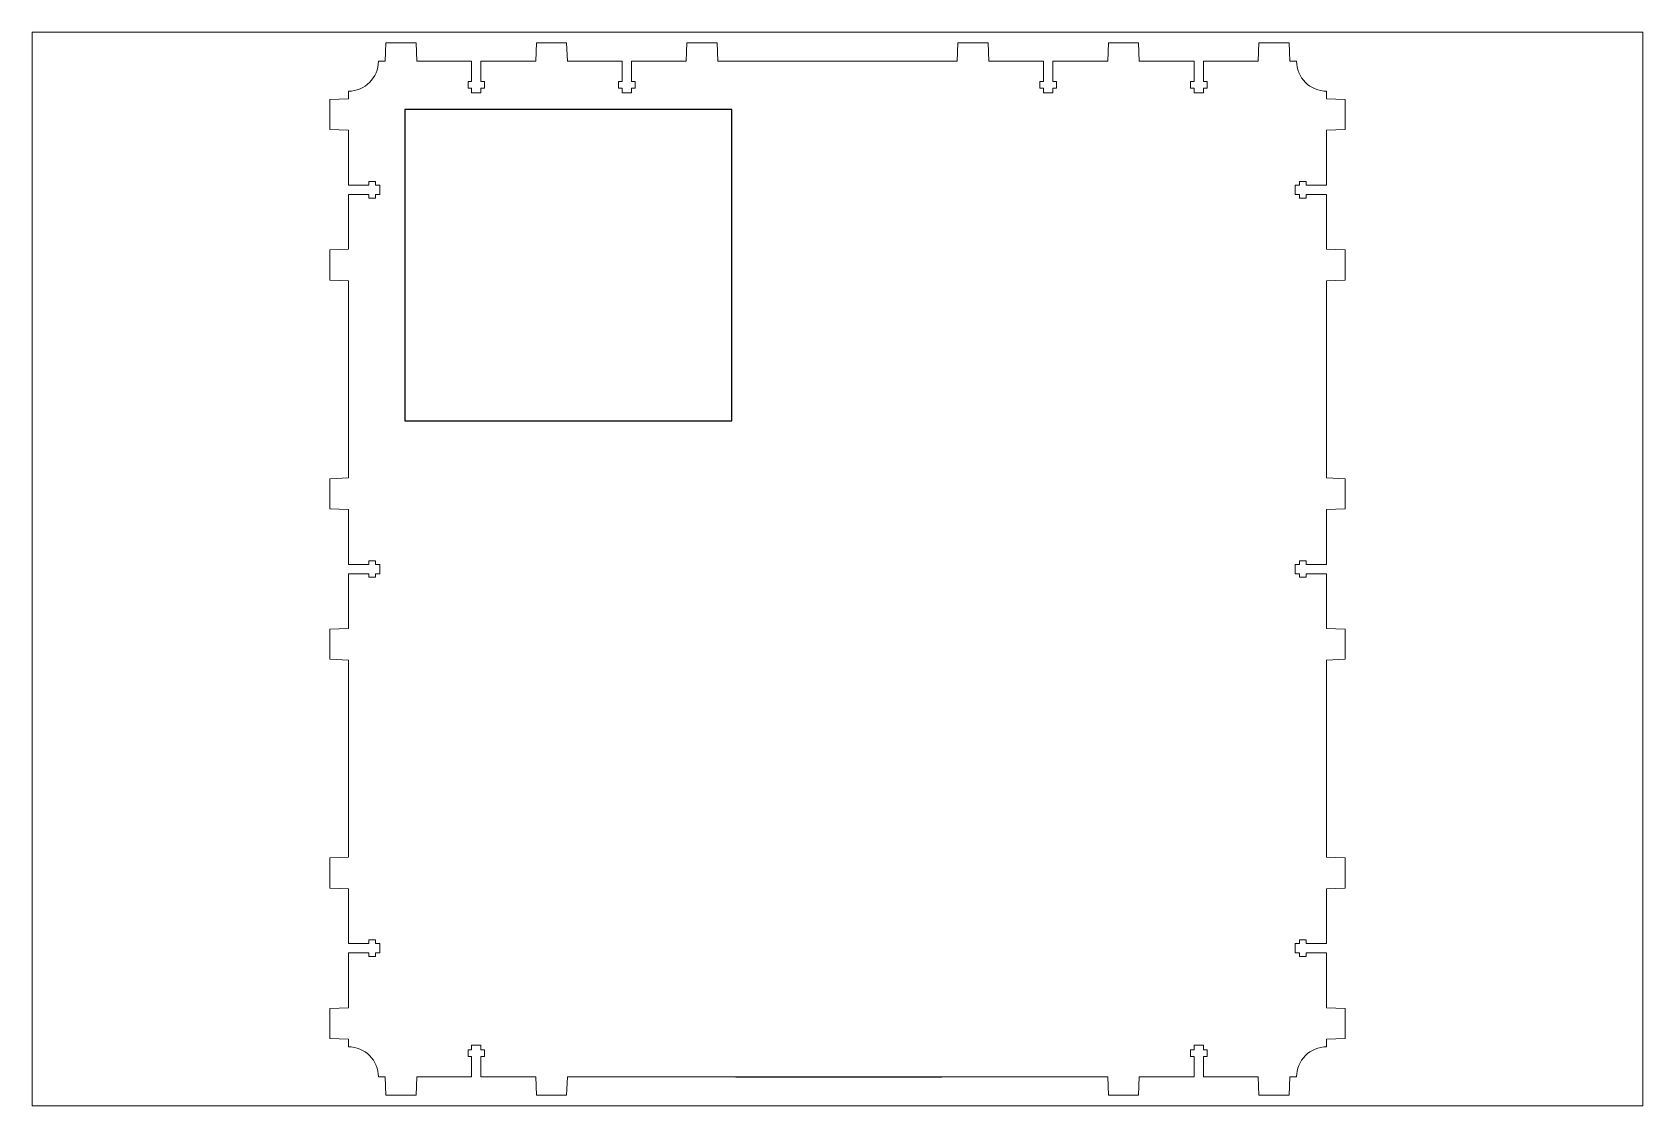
# Paper-space layout 'Layout1' of a CAD drawing. Header units: millimetres. Extents: x 1.05 to 9.45, y 0.7 to 6.3.
# The model-space entities are those that its viewports show. They can reach past a viewport. Long polylines and large blocks are cut down to what shows.
import ezdxf

# ---------------------------------------------------------------- set-up
doc = ezdxf.new("R2010")
doc.units = ezdxf.units.MM
doc.header["$MEASUREMENT"] = 0

msp = doc.modelspace()

# ---------------------------------------------------------------- linework, layer by layer
msp.add_line((-112.55, -98), (-44.19, -98))
msp.add_lwpolyline([(-222.49, 223.39), (-222.49, 119.98), (-113.95, 119.98), (-113.95, 223.39)], close=True)
at = {"lineweight": 15}
for points in [[(-228.8, 245.6), (-228.8, 245.6), (-229.05, 239.5), (-229.05, 239.5)], [(-218.8, 245.6), (-218.8, 245.6), (-228.8, 245.6), (-228.8, 245.6)], [(-218.55, 239.5), (-218.55, 239.5), (-218.8, 245.6), (-218.8, 245.6)], [(-178.8, 245.6), (-178.8, 245.6), (-179.05, 239.5), (-179.05, 239.5)], [(-168.8, 245.6), (-168.8, 245.6), (-178.8, 245.6), (-178.8, 245.6)], [(-168.55, 239.5), (-168.55, 239.5), (-168.8, 245.6), (-168.8, 245.6)], [(-128.8, 245.6), (-128.8, 245.6), (-129.05, 239.5), (-129.05, 239.5)], [(-118.8, 245.6), (-118.8, 245.6), (-128.8, 245.6), (-128.8, 245.6)], [(-118.55, 239.5), (-118.55, 239.5), (-118.8, 245.6), (-118.8, 245.6)], [(-38.8, 245.6), (-38.8, 245.6), (-39.05, 239.5), (-39.05, 239.5)], [(-28.8, 245.6), (-28.8, 245.6), (-38.8, 245.6), (-38.8, 245.6)], [(-28.55, 239.5), (-28.55, 239.5), (-28.8, 245.6), (-28.8, 245.6)], [(11.2, 245.6), (11.2, 245.6), (10.95, 239.5), (10.95, 239.5)], [(21.2, 245.6), (21.2, 245.6), (11.2, 245.6), (11.2, 245.6)], [(21.45, 239.5), (21.45, 239.5), (21.2, 245.6), (21.2, 245.6)], [(61.2, 245.6), (61.2, 245.6), (60.95, 239.5), (60.95, 239.5)], [(71.2, 245.6), (71.2, 245.6), (61.2, 245.6), (61.2, 245.6)], [(71.45, 239.5), (71.45, 239.5), (71.2, 245.6), (71.2, 245.6)], [(-241.3, 229.5), (-235.78, 229.5), (-231.3, 233.98), (-231.3, 239.5)], [(-229.05, 239.5), (-229.05, 239.5), (-231.3, 239.5), (-231.3, 239.5)], [(-200.35, 239.5), (-200.35, 239.5), (-218.55, 239.5), (-218.55, 239.5)], [(-200.35, 232.7), (-200.35, 232.7), (-200.35, 239.5), (-200.35, 239.5)], [(-179.05, 239.5), (-179.05, 239.5), (-197.25, 239.5), (-197.25, 239.5)], [(-197.25, 239.5), (-197.25, 239.5), (-197.25, 232.7), (-197.25, 232.7)], [(-150.35, 239.5), (-150.35, 239.5), (-168.55, 239.5), (-168.55, 239.5)], [(-150.35, 232.7), (-150.35, 232.7), (-150.35, 239.5), (-150.35, 239.5)], [(-129.05, 239.5), (-129.05, 239.5), (-147.25, 239.5), (-147.25, 239.5)], [(-147.25, 239.5), (-147.25, 239.5), (-147.25, 232.7), (-147.25, 232.7)], [(-39.05, 239.5), (-39.05, 239.5), (-118.55, 239.5), (-118.55, 239.5)], [(-10.35, 239.5), (-10.35, 239.5), (-28.55, 239.5), (-28.55, 239.5)], [(-10.35, 232.7), (-10.35, 232.7), (-10.35, 239.5), (-10.35, 239.5)], [(10.95, 239.5), (10.95, 239.5), (-7.25, 239.5), (-7.25, 239.5)], [(-7.25, 239.5), (-7.25, 239.5), (-7.25, 232.7), (-7.25, 232.7)], [(39.65, 239.5), (39.65, 239.5), (21.45, 239.5), (21.45, 239.5)], [(39.65, 232.7), (39.65, 232.7), (39.65, 239.5), (39.65, 239.5)], [(60.95, 239.5), (60.95, 239.5), (42.75, 239.5), (42.75, 239.5)], [(42.75, 239.5), (42.75, 239.5), (42.75, 232.7), (42.75, 232.7)], [(73.7, 239.5), (73.7, 239.5), (71.45, 239.5), (71.45, 239.5)], [(-201.55, 230.5), (-201.55, 230.5), (-201.55, 232.7), (-201.55, 232.7)], [(-200.35, 232.7), (-200.35, 232.7), (-201.55, 232.7), (-201.55, 232.7)], [(-200.35, 230.5), (-200.35, 230.5), (-201.55, 230.5), (-201.55, 230.5)], [(-200.35, 229), (-200.35, 229), (-200.35, 230.5), (-200.35, 230.5)], [(-197.25, 232.7), (-197.25, 232.7), (-196.05, 232.7), (-196.05, 232.7)], [(-197.25, 230.5), (-197.25, 230.5), (-196.05, 230.5), (-196.05, 230.5)], [(-197.25, 229), (-197.25, 229), (-197.25, 230.5), (-197.25, 230.5)], [(-196.05, 232.7), (-196.05, 232.7), (-196.05, 230.5), (-196.05, 230.5)], [(-151.55, 230.5), (-151.55, 230.5), (-151.55, 232.7), (-151.55, 232.7)], [(-150.35, 232.7), (-150.35, 232.7), (-151.55, 232.7), (-151.55, 232.7)], [(-150.35, 230.5), (-150.35, 230.5), (-151.55, 230.5), (-151.55, 230.5)], [(-150.35, 229), (-150.35, 229), (-150.35, 230.5), (-150.35, 230.5)], [(-147.25, 232.7), (-147.25, 232.7), (-146.05, 232.7), (-146.05, 232.7)], [(-147.25, 230.5), (-147.25, 230.5), (-146.05, 230.5), (-146.05, 230.5)], [(-147.25, 229), (-147.25, 229), (-147.25, 230.5), (-147.25, 230.5)], [(-146.05, 232.7), (-146.05, 232.7), (-146.05, 230.5), (-146.05, 230.5)], [(-11.55, 230.5), (-11.55, 230.5), (-11.55, 232.7), (-11.55, 232.7)], [(-10.35, 232.7), (-10.35, 232.7), (-11.55, 232.7), (-11.55, 232.7)], [(-10.35, 230.5), (-10.35, 230.5), (-11.55, 230.5), (-11.55, 230.5)], [(-10.35, 229), (-10.35, 229), (-10.35, 230.5), (-10.35, 230.5)], [(-7.25, 232.7), (-7.25, 232.7), (-6.05, 232.7), (-6.05, 232.7)], [(-7.25, 230.5), (-7.25, 230.5), (-6.05, 230.5), (-6.05, 230.5)], [(-7.25, 229), (-7.25, 229), (-7.25, 230.5), (-7.25, 230.5)], [(-6.05, 232.7), (-6.05, 232.7), (-6.05, 230.5), (-6.05, 230.5)], [(38.45, 230.5), (38.45, 230.5), (38.45, 232.7), (38.45, 232.7)], [(39.65, 232.7), (39.65, 232.7), (38.45, 232.7), (38.45, 232.7)], [(39.65, 230.5), (39.65, 230.5), (38.45, 230.5), (38.45, 230.5)], [(39.65, 229), (39.65, 229), (39.65, 230.5), (39.65, 230.5)], [(42.75, 232.7), (42.75, 232.7), (43.95, 232.7), (43.95, 232.7)], [(42.75, 230.5), (42.75, 230.5), (43.95, 230.5), (43.95, 230.5)], [(42.75, 229), (42.75, 229), (42.75, 230.5), (42.75, 230.5)], [(43.95, 232.7), (43.95, 232.7), (43.95, 230.5), (43.95, 230.5)], [(-241.3, 227), (-241.3, 227), (-247.4, 226.75), (-247.4, 226.75)], [(-247.4, 226.75), (-247.4, 226.75), (-247.4, 216.75), (-247.4, 216.75)], [(-241.3, 229.5), (-241.3, 229.5), (-241.3, 227), (-241.3, 227)], [(-197.25, 229), (-197.25, 229), (-200.35, 229), (-200.35, 229)], [(-147.25, 229), (-147.25, 229), (-150.35, 229), (-150.35, 229)], [(-7.25, 229), (-7.25, 229), (-10.35, 229), (-10.35, 229)], [(42.75, 229), (42.75, 229), (39.65, 229), (39.65, 229)], [(83.7, 227), (83.7, 227), (83.7, 229.5), (83.7, 229.5)], [(89.8, 226.75), (89.8, 226.75), (83.7, 227), (83.7, 227)], [(89.8, 216.75), (89.8, 216.75), (89.8, 226.75), (89.8, 226.75)], [(-247.4, 216.75), (-247.4, 216.75), (-241.3, 216.5), (-241.3, 216.5)], [(-241.3, 216.5), (-241.3, 216.5), (-241.3, 198.3), (-241.3, 198.3)], [(83.7, 216.5), (83.7, 216.5), (89.8, 216.75), (89.8, 216.75)], [(83.7, 198.3), (83.7, 198.3), (83.7, 216.5), (83.7, 216.5)], [(-241.3, 198.3), (-241.3, 198.3), (-234.5, 198.3), (-234.5, 198.3)], [(-234.5, 198.3), (-234.5, 198.3), (-234.5, 199.5), (-234.5, 199.5)], [(-234.5, 199.5), (-234.5, 199.5), (-232.3, 199.5), (-232.3, 199.5)], [(-232.3, 198.3), (-232.3, 198.3), (-232.3, 199.5), (-232.3, 199.5)], [(-230.8, 198.3), (-230.8, 198.3), (-232.3, 198.3), (-232.3, 198.3)], [(-230.8, 198.3), (-230.8, 198.3), (-230.8, 195.2), (-230.8, 195.2)], [(73.2, 195.2), (73.2, 195.2), (73.2, 198.3), (73.2, 198.3)], [(73.2, 198.3), (73.2, 198.3), (74.7, 198.3), (74.7, 198.3)], [(74.7, 198.3), (74.7, 198.3), (74.7, 199.5), (74.7, 199.5)], [(74.7, 199.5), (74.7, 199.5), (76.9, 199.5), (76.9, 199.5)], [(76.9, 198.3), (76.9, 198.3), (76.9, 199.5), (76.9, 199.5)], [(76.9, 198.3), (76.9, 198.3), (83.7, 198.3), (83.7, 198.3)], [(-234.5, 195.2), (-234.5, 195.2), (-241.3, 195.2), (-241.3, 195.2)], [(-241.3, 195.2), (-241.3, 195.2), (-241.3, 177), (-241.3, 177)], [(-234.5, 195.2), (-234.5, 195.2), (-234.5, 194), (-234.5, 194)], [(-232.3, 194), (-232.3, 194), (-234.5, 194), (-234.5, 194)], [(-230.8, 195.2), (-230.8, 195.2), (-232.3, 195.2), (-232.3, 195.2)], [(-232.3, 195.2), (-232.3, 195.2), (-232.3, 194), (-232.3, 194)], [(73.2, 195.2), (73.2, 195.2), (74.7, 195.2), (74.7, 195.2)], [(74.7, 195.2), (74.7, 195.2), (74.7, 194), (74.7, 194)], [(76.9, 194), (76.9, 194), (74.7, 194), (74.7, 194)], [(83.7, 195.2), (83.7, 195.2), (76.9, 195.2), (76.9, 195.2)], [(76.9, 195.2), (76.9, 195.2), (76.9, 194), (76.9, 194)], [(83.7, 177), (83.7, 177), (83.7, 195.2), (83.7, 195.2)], [(-241.3, 177), (-241.3, 177), (-247.4, 176.75), (-247.4, 176.75)], [(-247.4, 176.75), (-247.4, 176.75), (-247.4, 166.75), (-247.4, 166.75)], [(89.8, 176.75), (89.8, 176.75), (83.7, 177), (83.7, 177)], [(89.8, 166.75), (89.8, 166.75), (89.8, 176.75), (89.8, 176.75)], [(-247.4, 166.75), (-247.4, 166.75), (-241.3, 166.5), (-241.3, 166.5)], [(-241.3, 166.5), (-241.3, 166.5), (-241.3, 101), (-241.3, 101)], [(83.7, 166.5), (83.7, 166.5), (89.8, 166.75), (89.8, 166.75)], [(83.7, 101), (83.7, 101), (83.7, 166.5), (83.7, 166.5)], [(-241.3, 101), (-241.3, 101), (-247.4, 100.75), (-247.4, 100.75)], [(-247.4, 100.75), (-247.4, 100.75), (-247.4, 90.75), (-247.4, 90.75)], [(89.8, 100.75), (89.8, 100.75), (83.7, 101), (83.7, 101)], [(89.8, 90.75), (89.8, 90.75), (89.8, 100.75), (89.8, 100.75)], [(-247.4, 90.75), (-247.4, 90.75), (-241.3, 90.5), (-241.3, 90.5)], [(-241.3, 90.5), (-241.3, 90.5), (-241.3, 72.3), (-241.3, 72.3)], [(83.7, 90.5), (83.7, 90.5), (89.8, 90.75), (89.8, 90.75)], [(83.7, 72.3), (83.7, 72.3), (83.7, 90.5), (83.7, 90.5)], [(-241.3, 72.3), (-241.3, 72.3), (-234.5, 72.3), (-234.5, 72.3)], [(-234.5, 72.3), (-234.5, 72.3), (-234.5, 73.5), (-234.5, 73.5)], [(-234.5, 73.5), (-234.5, 73.5), (-232.3, 73.5), (-232.3, 73.5)], [(-232.3, 72.3), (-232.3, 72.3), (-232.3, 73.5), (-232.3, 73.5)], [(-230.8, 72.3), (-230.8, 72.3), (-232.3, 72.3), (-232.3, 72.3)], [(-230.8, 72.3), (-230.8, 72.3), (-230.8, 69.2), (-230.8, 69.2)], [(73.2, 69.2), (73.2, 69.2), (73.2, 72.3), (73.2, 72.3)], [(73.2, 72.3), (73.2, 72.3), (74.7, 72.3), (74.7, 72.3)], [(74.7, 72.3), (74.7, 72.3), (74.7, 73.5), (74.7, 73.5)], [(74.7, 73.5), (74.7, 73.5), (76.9, 73.5), (76.9, 73.5)], [(76.9, 72.3), (76.9, 72.3), (76.9, 73.5), (76.9, 73.5)], [(76.9, 72.3), (76.9, 72.3), (83.7, 72.3), (83.7, 72.3)], [(-234.5, 69.2), (-234.5, 69.2), (-241.3, 69.2), (-241.3, 69.2)], [(-241.3, 69.2), (-241.3, 69.2), (-241.3, 51), (-241.3, 51)], [(-234.5, 69.2), (-234.5, 69.2), (-234.5, 68), (-234.5, 68)], [(-232.3, 68), (-232.3, 68), (-234.5, 68), (-234.5, 68)], [(-230.8, 69.2), (-230.8, 69.2), (-232.3, 69.2), (-232.3, 69.2)], [(-232.3, 69.2), (-232.3, 69.2), (-232.3, 68), (-232.3, 68)], [(73.2, 69.2), (73.2, 69.2), (74.7, 69.2), (74.7, 69.2)], [(74.7, 69.2), (74.7, 69.2), (74.7, 68), (74.7, 68)], [(76.9, 68), (76.9, 68), (74.7, 68), (74.7, 68)], [(83.7, 69.2), (83.7, 69.2), (76.9, 69.2), (76.9, 69.2)], [(76.9, 69.2), (76.9, 69.2), (76.9, 68), (76.9, 68)], [(83.7, 51), (83.7, 51), (83.7, 69.2), (83.7, 69.2)], [(-241.3, 51), (-241.3, 51), (-247.4, 50.75), (-247.4, 50.75)], [(-247.4, 50.75), (-247.4, 50.75), (-247.4, 40.75), (-247.4, 40.75)], [(89.8, 50.75), (89.8, 50.75), (83.7, 51), (83.7, 51)], [(89.8, 40.75), (89.8, 40.75), (89.8, 50.75), (89.8, 50.75)], [(-247.4, 40.75), (-247.4, 40.75), (-241.3, 40.5), (-241.3, 40.5)], [(-241.3, 40.5), (-241.3, 40.5), (-241.3, -25), (-241.3, -25)], [(83.7, 40.5), (83.7, 40.5), (89.8, 40.75), (89.8, 40.75)], [(83.7, -25), (83.7, -25), (83.7, 40.5), (83.7, 40.5)], [(-241.3, -25), (-241.3, -25), (-247.4, -25.25), (-247.4, -25.25)], [(-247.4, -25.25), (-247.4, -25.25), (-247.4, -35.25), (-247.4, -35.25)], [(89.8, -25.25), (89.8, -25.25), (83.7, -25), (83.7, -25)], [(89.8, -35.25), (89.8, -35.25), (89.8, -25.25), (89.8, -25.25)], [(-247.4, -35.25), (-247.4, -35.25), (-241.3, -35.5), (-241.3, -35.5)], [(-241.3, -35.5), (-241.3, -35.5), (-241.3, -53.7), (-241.3, -53.7)], [(83.7, -35.5), (83.7, -35.5), (89.8, -35.25), (89.8, -35.25)], [(83.7, -53.7), (83.7, -53.7), (83.7, -35.5), (83.7, -35.5)], [(-234.5, -53.7), (-234.5, -53.7), (-234.5, -52.5), (-234.5, -52.5)], [(-234.5, -52.5), (-234.5, -52.5), (-232.3, -52.5), (-232.3, -52.5)], [(-232.3, -53.7), (-232.3, -53.7), (-232.3, -52.5), (-232.3, -52.5)], [(74.7, -53.7), (74.7, -53.7), (74.7, -52.5), (74.7, -52.5)], [(74.7, -52.5), (74.7, -52.5), (76.9, -52.5), (76.9, -52.5)], [(76.9, -53.7), (76.9, -53.7), (76.9, -52.5), (76.9, -52.5)], [(-241.3, -53.7), (-241.3, -53.7), (-234.5, -53.7), (-234.5, -53.7)], [(-234.5, -56.8), (-234.5, -56.8), (-241.3, -56.8), (-241.3, -56.8)], [(-241.3, -56.8), (-241.3, -56.8), (-241.3, -75), (-241.3, -75)], [(-234.5, -56.8), (-234.5, -56.8), (-234.5, -58), (-234.5, -58)], [(-232.3, -58), (-232.3, -58), (-234.5, -58), (-234.5, -58)], [(-230.8, -53.7), (-230.8, -53.7), (-232.3, -53.7), (-232.3, -53.7)], [(-230.8, -56.8), (-230.8, -56.8), (-232.3, -56.8), (-232.3, -56.8)], [(-232.3, -56.8), (-232.3, -56.8), (-232.3, -58), (-232.3, -58)], [(-230.8, -53.7), (-230.8, -53.7), (-230.8, -56.8), (-230.8, -56.8)], [(73.2, -56.8), (73.2, -56.8), (73.2, -53.7), (73.2, -53.7)], [(73.2, -53.7), (73.2, -53.7), (74.7, -53.7), (74.7, -53.7)], [(73.2, -56.8), (73.2, -56.8), (74.7, -56.8), (74.7, -56.8)], [(74.7, -56.8), (74.7, -56.8), (74.7, -58), (74.7, -58)], [(76.9, -58), (76.9, -58), (74.7, -58), (74.7, -58)], [(76.9, -53.7), (76.9, -53.7), (83.7, -53.7), (83.7, -53.7)], [(83.7, -56.8), (83.7, -56.8), (76.9, -56.8), (76.9, -56.8)], [(76.9, -56.8), (76.9, -56.8), (76.9, -58), (76.9, -58)], [(83.7, -75), (83.7, -75), (83.7, -56.8), (83.7, -56.8)], [(-241.3, -75), (-241.3, -75), (-247.4, -75.25), (-247.4, -75.25)], [(-247.4, -75.25), (-247.4, -75.25), (-247.4, -85.25), (-247.4, -85.25)], [(89.8, -75.25), (89.8, -75.25), (83.7, -75), (83.7, -75)], [(89.8, -85.25), (89.8, -85.25), (89.8, -75.25), (89.8, -75.25)], [(-247.4, -85.25), (-247.4, -85.25), (-241.3, -85.5), (-241.3, -85.5)], [(-241.3, -85.5), (-241.3, -85.5), (-241.3, -88), (-241.3, -88)], [(83.7, -85.5), (83.7, -85.5), (89.8, -85.25), (89.8, -85.25)], [(83.7, -88), (83.7, -88), (83.7, -85.5), (83.7, -85.5)], [(-201.55, -91.2), (-201.55, -91.2), (-201.55, -89), (-201.55, -89)], [(-200.35, -89), (-200.35, -89), (-201.55, -89), (-201.55, -89)], [(-200.35, -87.5), (-200.35, -87.5), (-200.35, -89), (-200.35, -89)], [(-200.35, -87.5), (-200.35, -87.5), (-197.25, -87.5), (-197.25, -87.5)], [(-197.25, -87.5), (-197.25, -87.5), (-197.25, -89), (-197.25, -89)], [(-197.25, -89), (-197.25, -89), (-196.05, -89), (-196.05, -89)], [(-196.05, -89), (-196.05, -89), (-196.05, -91.2), (-196.05, -91.2)], [(38.45, -91.2), (38.45, -91.2), (38.45, -89), (38.45, -89)], [(39.65, -89), (39.65, -89), (38.45, -89), (38.45, -89)], [(39.65, -87.5), (39.65, -87.5), (39.65, -89), (39.65, -89)], [(39.65, -87.5), (39.65, -87.5), (42.75, -87.5), (42.75, -87.5)], [(42.75, -87.5), (42.75, -87.5), (42.75, -89), (42.75, -89)], [(42.75, -89), (42.75, -89), (43.95, -89), (43.95, -89)], [(43.95, -89), (43.95, -89), (43.95, -91.2), (43.95, -91.2)], [(-200.35, -91.2), (-200.35, -91.2), (-201.55, -91.2), (-201.55, -91.2)], [(-200.35, -98), (-200.35, -98), (-200.35, -91.2), (-200.35, -91.2)], [(-197.25, -91.2), (-197.25, -91.2), (-196.05, -91.2), (-196.05, -91.2)], [(-197.25, -91.2), (-197.25, -91.2), (-197.25, -98), (-197.25, -98)], [(39.65, -91.2), (39.65, -91.2), (38.45, -91.2), (38.45, -91.2)], [(39.65, -98), (39.65, -98), (39.65, -91.2), (39.65, -91.2)], [(42.75, -91.2), (42.75, -91.2), (43.95, -91.2), (43.95, -91.2)], [(42.75, -91.2), (42.75, -91.2), (42.75, -98), (42.75, -98)], [(-231.3, -98), (-231.3, -98), (-229.05, -98), (-229.05, -98)], [(-229.05, -98), (-229.05, -98), (-228.8, -104.1), (-228.8, -104.1)], [(-218.8, -104.1), (-218.8, -104.1), (-218.55, -98), (-218.55, -98)], [(-218.55, -98), (-218.55, -98), (-200.35, -98), (-200.35, -98)], [(-197.25, -98), (-197.25, -98), (-179.05, -98), (-179.05, -98)], [(-179.05, -98), (-179.05, -98), (-178.8, -104.1), (-178.8, -104.1)], [(-168.8, -104.1), (-168.8, -104.1), (-168.55, -98), (-168.55, -98)], [(-168.55, -98), (-168.55, -98), (-112.55, -98), (-112.55, -98)], [(-45.05, -98), (-45.05, -98), (10.95, -98), (10.95, -98)], [(10.95, -98), (10.95, -98), (11.2, -104.1), (11.2, -104.1)], [(21.2, -104.1), (21.2, -104.1), (21.45, -98), (21.45, -98)], [(21.45, -98), (21.45, -98), (39.65, -98), (39.65, -98)], [(42.75, -98), (42.75, -98), (60.95, -98), (60.95, -98)], [(60.95, -98), (60.95, -98), (61.2, -104.1), (61.2, -104.1)], [(71.2, -104.1), (71.2, -104.1), (71.45, -98), (71.45, -98)], [(71.45, -98), (71.45, -98), (73.7, -98), (73.7, -98)], [(-228.8, -104.1), (-228.8, -104.1), (-218.8, -104.1), (-218.8, -104.1)], [(-178.8, -104.1), (-178.8, -104.1), (-168.8, -104.1), (-168.8, -104.1)], [(11.2, -104.1), (11.2, -104.1), (21.2, -104.1), (21.2, -104.1)], [(61.2, -104.1), (61.2, -104.1), (71.2, -104.1), (71.2, -104.1)]]:
    msp.add_open_spline(points, degree=3, dxfattribs=at)
for points in [[(73.7, 239.5), (73.7, 236.85), (74.75, 234.31), (76.63, 232.43), (76.63, 232.43), (78.5, 230.56), (81.05, 229.5), (83.7, 229.5)], [(-231.3, -98), (-231.3, -95.34), (-232.36, -92.8), (-234.23, -90.92), (-234.23, -90.92), (-236.11, -89.05), (-238.65, -88), (-241.3, -88)], [(83.7, -88), (81.05, -88), (78.5, -89.05), (76.63, -90.92), (76.63, -90.92), (74.75, -92.8), (73.7, -95.34), (73.7, -98)]]:
    msp.add_open_spline(points, degree=3, knots=[0, 0, 0, 0, 0.333333, 0.333333, 0.333333, 0.333333, 1, 1, 1, 1], dxfattribs=at)

psp = doc.layouts.get("Layout1")

# ---------------------------------------------------------------- viewports
at = {"layer": '0'}
psp.add_viewport(center=(5.25, 3.5), size=(8.4, 5.6), view_center_point=(-78.8016, 70.7542), view_height=356.694, dxfattribs=at)

doc.saveas('drawing.dxf')
